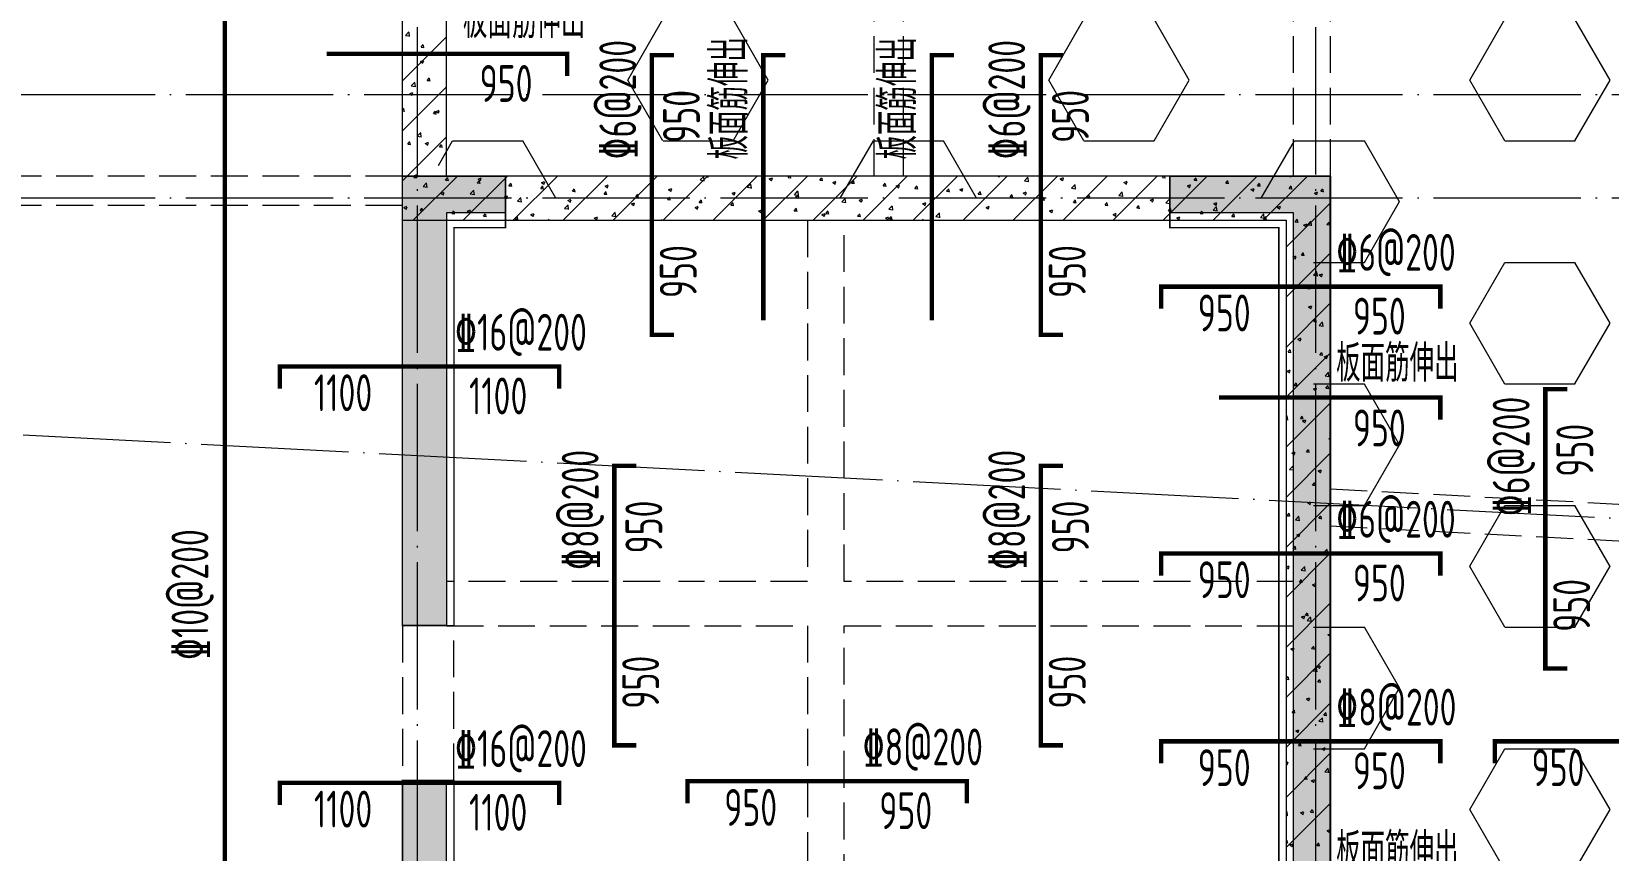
# Model space of a CAD drawing. Extents: x 5874492 to 7194610, y -939842 to -279257.
# Drawn here: x 6639994 to 6650699, y -450233 to -444677 of the extents above; entities that cross this region are included whole.
import ezdxf
from ezdxf.enums import TextEntityAlignment as Align

# ---------------------------------------------------------------- set-up
doc = ezdxf.new("R2010")
doc.units = 0
doc.header["$LTSCALE"] = 1000
doc.linetypes.add('DASH', pattern=[0.35, 0.25, -0.1])
doc.linetypes.add('DOTE', pattern=[2.42, 2, -0.2, 0.02, -0.2])
for name, color, linetype, lineweight in [('A-轴线-塔楼', 1, 'DOTE', 9), ('S-基础-DQ', 6, 'Continuous', 20), ('S-基础-HATCH', 251, 'Continuous', 20), ('S-墙柱-HATCH', 251, 'Continuous', 20), ('S-墙柱-WALL', 6, 'Continuous', 20), ('S-板-BEAM', 4, 'DASH', 20), ('S-板-COLU', 50, 'DASH', 20), ('S-板-板面填充', 251, 'Continuous', 20), ('S-板-楼板正筋', 107, 'Continuous', 20), ('S-板-楼板正筋文字', 107, 'Continuous', 20), ('S-板-楼板负筋', 1, 'Continuous', 20), ('S-板-楼板负筋文字', 7, 'Continuous', 20)]:
    doc.layers.add(name, color=color, linetype=linetype, lineweight=lineweight)
doc.styles.add('样式 1', font='tssdeng.shx', dxfattribs={"width": 0.7, "bigfont": 'tssdchn.shx'})

# ---------------------------------------------------------------- blocks, each defined once
blk = doc.blocks.new('ndgfjhgkjhk')
at = {"layer": 'S-板-BEAM'}
for p, q in [((6651145, -521705), (6651145, -519308)), ((6648297, -521705), (6648297, -519353)), ((6648497, -521705), (6648497, -519344)), ((6651395, -521705), (6651395, -519321)), ((6645095, -521705), (6641195, -521705)), ((6645095, -521905), (6641195, -521905)), ((6647845, -522005), (6647845, -524455)), ((6648095, -524455), (6648095, -522005)), ((6651395, -523827), (6653397, -523932)), ((6651395, -524077), (6653397, -524182)), ((6646845, -524455), (6645395, -524455)), ((6647845, -524455), (6646970, -524455)), ((6649545, -524455), (6648095, -524455)), ((6651145, -524455), (6649695, -524455)), ((6645095, -524755), (6645095, -525805)), ((6645395, -524755), (6647845, -524755)), ((6645445, -525805), (6645445, -524755)), ((6647845, -524755), (6647845, -529355)), ((6648095, -524755), (6651145, -524755)), ((6648095, -529355), (6648095, -524755))]:
    blk.add_line(p, q, dxfattribs=at)
blk = doc.blocks.new('ZHOUWANG2')
at = {"layer": 'A-轴线-塔楼', "linetype": 'DOTE', "ltscale": 0.5}
for p, q in [((208646, 135010), (208646, 108021)), ((214746, 135010), (214746, 108021)), ((227437, 124870), (165262, 124870)), ((227437, 124170), (165262, 124170))]:
    blk.add_line(p, q, dxfattribs=at)
at = {"layer": 'A-轴线-塔楼', "ltscale": 0.5}
blk.add_line((222680, 121687), (204800, 122623), dxfattribs=at)
blk = doc.blocks.new('sfdgjhgfhgkjhk')
at = {"layer": 'S-基础-DQ'}
for points in [[(6945492, 358792), (6945492, 356336), (6963809, 356336), (6963809, 354236), (6966809, 354236), (6966809, 354586), (6971909, 354586), (6971909, 347036), (6977909, 347036), (6977909, 339686), (6931592, 339686), (6931592, 336294)], [(6931892, 336294), (6931892, 339386), (6978209, 339386), (6978209, 347336), (6972209, 347336), (6972209, 354886), (6966509, 354886), (6966509, 354536), (6964109, 354536), (6964109, 356636), (6945792, 356636), (6945792, 358792)]]:
    blk.add_lwpolyline(points, dxfattribs=at)
at = {"layer": 'S-基础-HATCH'}
for p, q in [((6971909, 347981), (6972209, 348281)), ((6971931, 348291), (6971954, 348316)), ((6971931, 348291), (6971957, 348287)), ((6971958, 348284), (6971955, 348313)), ((6972037, 348211), (6972051, 348228)), ((6972037, 348211), (6972054, 348209)), ((6972055, 348206), (6972052, 348225)), ((6972032, 348114), (6972053, 348122)), ((6972032, 348114), (6972047, 348104)), ((6972047, 348100), (6972054, 348118)), ((6971909, 347641), (6972209, 347941)), ((6971970, 347949), (6971994, 347974)), ((6971970, 347949), (6971997, 347945)), ((6971998, 347942), (6971995, 347971)), ((6972078, 347985), (6972093, 348003)), ((6972078, 347985), (6972096, 347984)), ((6972097, 347980), (6972093, 347999)), ((6971959, 347896), (6971980, 347904)), ((6971959, 347896), (6971974, 347886)), ((6971975, 347883), (6971981, 347901)), ((6971909, 347784), (6971919, 347796)), ((6971909, 347778), (6971923, 347777)), ((6971923, 347774), (6971920, 347792)), ((6972120, 347760), (6972134, 347777)), ((6972120, 347760), (6972138, 347758)), ((6972138, 347755), (6972135, 347774)), ((6972138, 347775), (6972159, 347783)), ((6972138, 347775), (6972153, 347765)), ((6972154, 347762), (6972160, 347780)), ((6972010, 347608), (6972034, 347632)), ((6972010, 347608), (6972037, 347603)), ((6972038, 347601), (6972034, 347629)), ((6971909, 347302), (6972209, 347602)), ((6971946, 347553), (6971961, 347570)), ((6971946, 347553), (6971964, 347551)), ((6971965, 347548), (6971961, 347567)), ((6972065, 347558), (6972086, 347566)), ((6972065, 347558), (6972080, 347548)), ((6972081, 347544), (6972087, 347563)), ((6972161, 347534), (6972176, 347551)), ((6972161, 347534), (6972179, 347532)), ((6972180, 347529), (6972177, 347548)), ((6971983, 347036), (6972283, 347336)), ((6971988, 347327), (6972002, 347344)), ((6971988, 347327), (6972006, 347326)), ((6971992, 347340), (6972013, 347348)), ((6971992, 347340), (6972007, 347330)), ((6972006, 347322), (6972003, 347341)), ((6972008, 347327), (6972014, 347345)), ((6972050, 347266), (6972073, 347290)), ((6972077, 347259), (6972074, 347287)), ((6972203, 347308), (6972218, 347326)), ((6972203, 347308), (6972221, 347307)), ((6972222, 347303), (6972218, 347322)), ((6972322, 347036), (6972622, 347336)), ((6972418, 347290), (6972433, 347307)), ((6972418, 347290), (6972436, 347288)), ((6972423, 347316), (6972444, 347324)), ((6972423, 347316), (6972438, 347306)), ((6972437, 347285), (6972433, 347303)), ((6972439, 347303), (6972445, 347321)), ((6972633, 347271), (6972648, 347288)), ((6972652, 347266), (6972649, 347285)), ((6972662, 347036), (6972962, 347336)), ((6972854, 347292), (6972875, 347300)), ((6972854, 347292), (6972869, 347282)), ((6972870, 347279), (6972876, 347297)), ((6973001, 347036), (6973301, 347336)), ((6973340, 347036), (6973640, 347336)), ((6973680, 347036), (6973980, 347336)), ((6973931, 347310), (6973955, 347334)), ((6973931, 347310), (6973958, 347305)), ((6973959, 347303), (6973955, 347331)), ((6973976, 347336), (6973984, 347331)), ((6973984, 347327), (6973987, 347336)), ((6974019, 347036), (6974319, 347336)), ((6974251, 347260), (6974275, 347284)), ((6974359, 347036), (6974659, 347336)), ((6974400, 347317), (6974421, 347325)), ((6974400, 347317), (6974415, 347307)), ((6974415, 347303), (6974421, 347322)), ((6974528, 347327), (6974536, 347336)), ((6974528, 347327), (6974546, 347325)), ((6974547, 347322), (6974544, 347336)), ((6974698, 347036), (6974998, 347336)), ((6974744, 347308), (6974758, 347325)), ((6974744, 347308), (6974761, 347307)), ((6974762, 347303), (6974759, 347322)), ((6974831, 347293), (6974852, 347301)), ((6974831, 347293), (6974846, 347283)), ((6974846, 347279), (6974853, 347298)), ((6974959, 347289), (6974973, 347307)), ((6974959, 347289), (6974977, 347288)), ((6974977, 347284), (6974974, 347303)), ((6975037, 347036), (6975337, 347336)), ((6975174, 347270), (6975188, 347288)), ((6975193, 347266), (6975189, 347284)), ((6975377, 347036), (6975677, 347336)), ((6975716, 347036), (6976016, 347336)), ((6975953, 347336), (6975960, 347331)), ((6975961, 347328), (6975964, 347336)), ((6976056, 347036), (6976356, 347336)), ((6976133, 347304), (6976156, 347328)), ((6976133, 347304), (6976159, 347300)), ((6976160, 347297), (6976157, 347325)), ((6976376, 347318), (6976397, 347326)), ((6976376, 347318), (6976391, 347307)), ((6976392, 347304), (6976398, 347322)), ((6976395, 347036), (6976695, 347336)), ((6976734, 347036), (6977034, 347336)), ((6976808, 347293), (6976829, 347302)), ((6976808, 347293), (6976822, 347283)), ((6976823, 347280), (6976829, 347298)), ((6977069, 347327), (6977077, 347336)), ((6977069, 347327), (6977087, 347325)), ((6977074, 347036), (6977374, 347336)), ((6977088, 347322), (6977085, 347336)), ((6977284, 347308), (6977299, 347325)), ((6977284, 347308), (6977302, 347306)), ((6977303, 347303), (6977299, 347322)), ((6977413, 347036), (6977713, 347336)), ((6977499, 347289), (6977514, 347306)), ((6977499, 347289), (6977517, 347287)), ((6977518, 347284), (6977514, 347303)), ((6977714, 347270), (6977729, 347287)), ((6977733, 347265), (6977730, 347284)), ((6977753, 347036), (6978053, 347336)), ((6977931, 347336), (6977937, 347332)), ((6977937, 347329), (6977940, 347336)), ((6972050, 347266), (6972077, 347262)), ((6972171, 347219), (6972192, 347228)), ((6972171, 347219), (6972186, 347209)), ((6972187, 347206), (6972193, 347224)), ((6972370, 347216), (6972394, 347240)), ((6972370, 347216), (6972397, 347212)), ((6972398, 347209), (6972394, 347237)), ((6972602, 347195), (6972623, 347203)), ((6972602, 347195), (6972617, 347185)), ((6972618, 347182), (6972624, 347200)), ((6972633, 347271), (6972651, 347269)), ((6972690, 347166), (6972714, 347191)), ((6972718, 347159), (6972714, 347188)), ((6972849, 347252), (6972863, 347269)), ((6972849, 347252), (6972867, 347250)), ((6972867, 347247), (6972864, 347266)), ((6973033, 347171), (6973054, 347179)), ((6973049, 347158), (6973055, 347176)), ((6973064, 347233), (6973078, 347250)), ((6973064, 347233), (6973082, 347232)), ((6973082, 347228), (6973079, 347247)), ((6973279, 347214), (6973293, 347231)), ((6973279, 347214), (6973297, 347213)), ((6973285, 347268), (6973306, 347276)), ((6973285, 347268), (6973300, 347258)), ((6973298, 347209), (6973294, 347228)), ((6973301, 347255), (6973307, 347273)), ((6973494, 347195), (6973509, 347213)), ((6973494, 347195), (6973512, 347194)), ((6973513, 347191), (6973509, 347209)), ((6973709, 347177), (6973724, 347194)), ((6973709, 347177), (6973727, 347175)), ((6973717, 347244), (6973738, 347252)), ((6973717, 347244), (6973731, 347234)), ((6973728, 347172), (6973724, 347190)), ((6973732, 347231), (6973738, 347249)), ((6974148, 347220), (6974169, 347228)), ((6974148, 347220), (6974163, 347210)), ((6974163, 347207), (6974169, 347225)), ((6974251, 347260), (6974278, 347256)), ((6974279, 347253), (6974275, 347281)), ((6974572, 347210), (6974595, 347235)), ((6974572, 347210), (6974598, 347206)), ((6974579, 347196), (6974600, 347204)), ((6974579, 347196), (6974594, 347186)), ((6974594, 347183), (6974600, 347201)), ((6974599, 347203), (6974596, 347232)), ((6974892, 347161), (6974915, 347185)), ((6974919, 347154), (6974916, 347182)), ((6975010, 347172), (6975031, 347180)), ((6975026, 347159), (6975032, 347177)), ((6975174, 347270), (6975192, 347269)), ((6975262, 347269), (6975283, 347277)), ((6975262, 347269), (6975277, 347259)), ((6975278, 347255), (6975284, 347274)), ((6975389, 347252), (6975404, 347269)), ((6975389, 347252), (6975407, 347250)), ((6975408, 347247), (6975404, 347266)), ((6975604, 347233), (6975619, 347250)), ((6975604, 347233), (6975622, 347231)), ((6975623, 347228), (6975619, 347247)), ((6975693, 347245), (6975714, 347253)), ((6975693, 347245), (6975708, 347235)), ((6975709, 347231), (6975715, 347250)), ((6975819, 347214), (6975834, 347231)), ((6975819, 347214), (6975837, 347212)), ((6975838, 347209), (6975835, 347228)), ((6976035, 347195), (6976049, 347212)), ((6976035, 347195), (6976053, 347194)), ((6976053, 347190), (6976050, 347209)), ((6976124, 347221), (6976145, 347229)), ((6976124, 347221), (6976139, 347211)), ((6976140, 347207), (6976146, 347225)), ((6976250, 347176), (6976264, 347194)), ((6976250, 347176), (6976268, 347175)), ((6976268, 347171), (6976265, 347190)), ((6976453, 347254), (6976476, 347279)), ((6976453, 347254), (6976480, 347250)), ((6976480, 347247), (6976477, 347276)), ((6976555, 347197), (6976576, 347205)), ((6976555, 347197), (6976570, 347187)), ((6976571, 347183), (6976577, 347201)), ((6976773, 347205), (6976796, 347229)), ((6976773, 347205), (6976800, 347200)), ((6976800, 347198), (6976797, 347226)), ((6976987, 347173), (6977008, 347181)), ((6977002, 347159), (6977008, 347177)), ((6977093, 347155), (6977117, 347179)), ((6977121, 347148), (6977117, 347176)), ((6977239, 347269), (6977260, 347278)), ((6977239, 347269), (6977254, 347259)), ((6977254, 347256), (6977260, 347274)), ((6977670, 347245), (6977691, 347253)), ((6977670, 347245), (6977685, 347235)), ((6977685, 347232), (6977691, 347250)), ((6977714, 347270), (6977732, 347269)), ((6977930, 347251), (6977944, 347269)), ((6977930, 347251), (6977948, 347250)), ((6977948, 347246), (6977945, 347265)), ((6978101, 347221), (6978122, 347229)), ((6978101, 347221), (6978116, 347211)), ((6978117, 347208), (6978123, 347226)), ((6978145, 347233), (6978159, 347250)), ((6978145, 347233), (6978163, 347231)), ((6978163, 347228), (6978160, 347246)), ((6971919, 347123), (6971940, 347131)), ((6971919, 347123), (6971934, 347113)), ((6971935, 347109), (6971941, 347127)), ((6972030, 347102), (6972044, 347119)), ((6972030, 347102), (6972047, 347100)), ((6972048, 347097), (6972045, 347115)), ((6972245, 347083), (6972259, 347100)), ((6972245, 347083), (6972263, 347081)), ((6972263, 347078), (6972260, 347097)), ((6972350, 347099), (6972371, 347107)), ((6972350, 347099), (6972365, 347089)), ((6972366, 347085), (6972372, 347103)), ((6972460, 347064), (6972474, 347081)), ((6972478, 347059), (6972475, 347078)), ((6972690, 347166), (6972717, 347162)), ((6972781, 347075), (6972802, 347083)), ((6972781, 347075), (6972796, 347065)), ((6972797, 347061), (6972803, 347079)), ((6973011, 347117), (6973034, 347141)), ((6973011, 347117), (6973037, 347113)), ((6973033, 347171), (6973048, 347161)), ((6973038, 347110), (6973035, 347138)), ((6973331, 347067), (6973354, 347091)), ((6973358, 347060), (6973355, 347089)), ((6973464, 347147), (6973485, 347155)), ((6973464, 347147), (6973479, 347137)), ((6973480, 347134), (6973486, 347152)), ((6973896, 347123), (6973917, 347131)), ((6973896, 347123), (6973911, 347113)), ((6973911, 347110), (6973917, 347128)), ((6973924, 347158), (6973939, 347175)), ((6973924, 347158), (6973942, 347156)), ((6973943, 347153), (6973940, 347172)), ((6974140, 347139), (6974154, 347156)), ((6974140, 347139), (6974158, 347137)), ((6974158, 347134), (6974155, 347153)), ((6974327, 347099), (6974348, 347107)), ((6974327, 347099), (6974342, 347089)), ((6974342, 347086), (6974348, 347104)), ((6974355, 347120), (6974369, 347137)), ((6974355, 347120), (6974373, 347119)), ((6974373, 347115), (6974370, 347134)), ((6974570, 347101), (6974584, 347119)), ((6974570, 347101), (6974588, 347100)), ((6974589, 347096), (6974585, 347115)), ((6974758, 347075), (6974779, 347083)), ((6974758, 347075), (6974773, 347065)), ((6974773, 347062), (6974780, 347080)), ((6974785, 347082), (6974800, 347100)), ((6974785, 347082), (6974803, 347081)), ((6974804, 347078), (6974800, 347096)), ((6974892, 347161), (6974918, 347157)), ((6975000, 347064), (6975015, 347081)), ((6975010, 347172), (6975025, 347162)), ((6975019, 347059), (6975016, 347078)), ((6975212, 347111), (6975235, 347135)), ((6975212, 347111), (6975239, 347107)), ((6975239, 347104), (6975236, 347132)), ((6975441, 347148), (6975462, 347156)), ((6975441, 347148), (6975456, 347138)), ((6975457, 347135), (6975463, 347153)), ((6975532, 347061), (6975556, 347086)), ((6975559, 347054), (6975556, 347083)), ((6975872, 347124), (6975893, 347132)), ((6975872, 347124), (6975887, 347114)), ((6975888, 347111), (6975894, 347129)), ((6976303, 347100), (6976324, 347108)), ((6976303, 347100), (6976318, 347090)), ((6976319, 347087), (6976325, 347105)), ((6976465, 347158), (6976479, 347175)), ((6976465, 347158), (6976483, 347156)), ((6976484, 347153), (6976480, 347171)), ((6976680, 347139), (6976695, 347156)), ((6976680, 347139), (6976698, 347137)), ((6976699, 347134), (6976695, 347153)), ((6976735, 347076), (6976756, 347084)), ((6976735, 347076), (6976749, 347066)), ((6976750, 347063), (6976756, 347081)), ((6976895, 347120), (6976910, 347137)), ((6976895, 347120), (6976913, 347118)), ((6976914, 347115), (6976910, 347134)), ((6976987, 347173), (6977002, 347163)), ((6977093, 347155), (6977120, 347151)), ((6977111, 347101), (6977125, 347118)), ((6977111, 347101), (6977128, 347099)), ((6977129, 347096), (6977126, 347115)), ((6977326, 347082), (6977340, 347099)), ((6977326, 347082), (6977344, 347081)), ((6977344, 347077), (6977341, 347096)), ((6977413, 347105), (6977437, 347130)), ((6977413, 347105), (6977440, 347101)), ((6977418, 347149), (6977439, 347157)), ((6977418, 347149), (6977433, 347139)), ((6977433, 347135), (6977439, 347153)), ((6977441, 347098), (6977437, 347127)), ((6977541, 347063), (6977555, 347081)), ((6977559, 347058), (6977556, 347077)), ((6977734, 347056), (6977757, 347080)), ((6977761, 347049), (6977758, 347077)), ((6977849, 347125), (6977870, 347133)), ((6977849, 347125), (6977864, 347115)), ((6977864, 347111), (6977871, 347129)), ((6977909, 346853), (6978209, 347153)), ((6972460, 347064), (6972478, 347062)), ((6972675, 347045), (6972690, 347062)), ((6972675, 347045), (6972693, 347044)), ((6972694, 347040), (6972690, 347059)), ((6972898, 347036), (6972905, 347043)), ((6972906, 347036), (6972905, 347040)), ((6973212, 347051), (6973233, 347059)), ((6973212, 347051), (6973227, 347041)), ((6973228, 347037), (6973234, 347055)), ((6973331, 347067), (6973357, 347063)), ((6973669, 347036), (6973674, 347042)), ((6973675, 347036), (6973675, 347039)), ((6975000, 347064), (6975018, 347062)), ((6975189, 347051), (6975210, 347059)), ((6975189, 347051), (6975204, 347041)), ((6975205, 347038), (6975211, 347056)), ((6975216, 347045), (6975230, 347062)), ((6975216, 347045), (6975233, 347043)), ((6975234, 347040), (6975231, 347059)), ((6975439, 347036), (6975445, 347043)), ((6975447, 347036), (6975446, 347040)), ((6975532, 347061), (6975559, 347057)), ((6977166, 347052), (6977187, 347060)), ((6977166, 347052), (6977181, 347042)), ((6977181, 347039), (6977187, 347057)), ((6977541, 347063), (6977559, 347062)), ((6977734, 347056), (6977760, 347051)), ((6977756, 347045), (6977771, 347062)), ((6977756, 347045), (6977774, 347043)), ((6977775, 347040), (6977771, 347058)), ((6977971, 347026), (6977986, 347043)), ((6977971, 347026), (6977989, 347024)), ((6977990, 347021), (6977986, 347040)), ((6978028, 347004), (6978049, 347012)), ((6978028, 347004), (6978043, 346994)), ((6978044, 346990), (6978050, 347009)), ((6978054, 347006), (6978077, 347030)), ((6978054, 347006), (6978080, 347002)), ((6978081, 346999), (6978078, 347027)), ((6978186, 347007), (6978201, 347024)), ((6978186, 347007), (6978204, 347005)), ((6978205, 347002), (6978202, 347021)), ((6978207, 346883), (6978209, 346884)), ((6978207, 346883), (6978209, 346882)), ((6977909, 346514), (6978209, 346814)), ((6977955, 346786), (6977976, 346794)), ((6977955, 346786), (6977970, 346776)), ((6977971, 346773), (6977977, 346791)), ((6978013, 346800), (6978027, 346817)), ((6978013, 346800), (6978031, 346799)), ((6978031, 346795), (6978028, 346814)), ((6978094, 346664), (6978117, 346688)), ((6978094, 346664), (6978120, 346660)), ((6978121, 346657), (6978118, 346686)), ((6978134, 346666), (6978155, 346674)), ((6978134, 346666), (6978149, 346655)), ((6978150, 346652), (6978156, 346670)), ((6978054, 346574), (6978069, 346592)), ((6978054, 346574), (6978072, 346573)), ((6978073, 346570), (6978070, 346588)), ((6977909, 346174), (6978209, 346474)), ((6978061, 346448), (6978082, 346456)), ((6978061, 346448), (6978076, 346438)), ((6978077, 346435), (6978083, 346453)), ((6978096, 346349), (6978111, 346366)), ((6978096, 346349), (6978114, 346347)), ((6978115, 346344), (6978111, 346363)), ((6978133, 346322), (6978157, 346347)), ((6978133, 346322), (6978160, 346318)), ((6978161, 346315), (6978157, 346344)), ((6977988, 346230), (6978009, 346239)), ((6977988, 346230), (6978003, 346220)), ((6978004, 346217), (6978010, 346235)), ((6977909, 345835), (6978209, 346135)), ((6977923, 346142), (6977937, 346159)), ((6977923, 346142), (6977940, 346140)), ((6977941, 346137), (6977938, 346156)), ((6978138, 346123), (6978152, 346140)), ((6978138, 346123), (6978156, 346122)), ((6978156, 346118), (6978153, 346137)), ((6978167, 346110), (6978188, 346118)), ((6978167, 346110), (6978182, 346100)), ((6978183, 346096), (6978189, 346114)), ((6977915, 346013), (6977936, 346021)), ((6977915, 346013), (6977930, 346003)), ((6977931, 345999), (6977937, 346018)), ((6978173, 345980), (6978196, 346005)), ((6978200, 345973), (6978197, 346002)), ((6977964, 345916), (6977979, 345934)), ((6977964, 345916), (6977982, 345915)), ((6977983, 345911), (6977979, 345930)), ((6978094, 345892), (6978115, 345900)), ((6978094, 345892), (6978109, 345882)), ((6978110, 345879), (6978116, 345897)), ((6978173, 345980), (6978200, 345976)), ((6978179, 345897), (6978194, 345915)), ((6978179, 345897), (6978197, 345896)), ((6978198, 345893), (6978194, 345911)), ((6977909, 345496), (6978209, 345796)), ((6977909, 345705), (6977916, 345712)), ((6977909, 345686), (6977919, 345684)), ((6977920, 345681), (6977917, 345710)), ((6978006, 345691), (6978020, 345708)), ((6978006, 345691), (6978024, 345689)), ((6978024, 345686), (6978021, 345705)), ((6978021, 345675), (6978042, 345683)), ((6978037, 345661), (6978043, 345679)), ((6978021, 345675), (6978036, 345664)), ((6977948, 345457), (6977969, 345465)), ((6978047, 345465), (6978062, 345482)), ((6978047, 345465), (6978065, 345463)), ((6978066, 345460), (6978063, 345479)), ((6978200, 345554), (6978209, 345557)), ((6978200, 345554), (6978209, 345548)), ((6977909, 345156), (6978209, 345456)), ((6977932, 345346), (6977956, 345371)), ((6977948, 345457), (6977963, 345447)), ((6977960, 345339), (6977956, 345368)), ((6977964, 345444), (6977970, 345462)), ((6977932, 345346), (6977959, 345342)), ((6978089, 345239), (6978104, 345257)), ((6978108, 345234), (6978104, 345253)), ((6978127, 345336), (6978148, 345344)), ((6978127, 345336), (6978142, 345326)), ((6978143, 345323), (6978149, 345341)), ((6978089, 345239), (6978107, 345238)), ((6977909, 344817), (6978209, 345117)), ((6977916, 345032), (6977930, 345050)), ((6977934, 345028), (6977931, 345046)), ((6978054, 345119), (6978075, 345127)), ((6978054, 345119), (6978069, 345109)), ((6978070, 345105), (6978076, 345123)), ((6977916, 345032), (6977933, 345031)), ((6977972, 345004), (6977996, 345029)), ((6977972, 345004), (6977999, 345000)), ((6978000, 344997), (6977996, 345026)), ((6978131, 345014), (6978145, 345031)), ((6978131, 345014), (6978149, 345012)), ((6978149, 345009), (6978146, 345028)), ((6977957, 344807), (6977972, 344824)), ((6977976, 344802), (6977972, 344821)), ((6977981, 344901), (6978002, 344909)), ((6977981, 344901), (6977996, 344891)), ((6977997, 344888), (6978003, 344906)), ((6977909, 344477), (6978209, 344777)), ((6977957, 344807), (6977975, 344805)), ((6978160, 344780), (6978181, 344788)), ((6978160, 344780), (6978175, 344770)), ((6978172, 344788), (6978187, 344805)), ((6978172, 344788), (6978190, 344786)), ((6978176, 344767), (6978182, 344785)), ((6978191, 344783), (6978187, 344802)), ((6977909, 344684), (6977929, 344692)), ((6977909, 344683), (6977923, 344674)), ((6977924, 344670), (6977930, 344688)), ((6978012, 344662), (6978035, 344687)), ((6978012, 344662), (6978039, 344658)), ((6978039, 344655), (6978036, 344684)), ((6977999, 344581), (6978013, 344598)), ((6977999, 344581), (6978017, 344580)), ((6978017, 344576), (6978014, 344595)), ((6978087, 344563), (6978108, 344571)), ((6978087, 344563), (6978102, 344553)), ((6978103, 344549), (6978109, 344568)), ((6977909, 344138), (6978209, 344438)), ((6978014, 344345), (6978035, 344353)), ((6978014, 344345), (6978029, 344335)), ((6978030, 344332), (6978036, 344350)), ((6978040, 344356), (6978055, 344373)), ((6978040, 344356), (6978058, 344354)), ((6978052, 344320), (6978075, 344345)), ((6978052, 344320), (6978078, 344316)), ((6978059, 344351), (6978056, 344369)), ((6978079, 344313), (6978076, 344342)), ((6978193, 344224), (6978209, 344231)), ((6978193, 344224), (6978208, 344214)), ((6978209, 344211), (6978209, 344212)), ((6977909, 343798), (6978209, 344098)), ((6977941, 344128), (6977962, 344136)), ((6977941, 344128), (6977956, 344118)), ((6977957, 344114), (6977963, 344132)), ((6978082, 344130), (6978096, 344147)), ((6978082, 344130), (6978100, 344128)), ((6978101, 344125), (6978097, 344144)), ((6978092, 343979), (6978115, 344003)), ((6978092, 343979), (6978118, 343974)), ((6978119, 343972), (6978116, 344000)), ((6978120, 344007), (6978141, 344015)), ((6978120, 344007), (6978135, 343997)), ((6978136, 343994), (6978142, 344012)), ((6977909, 343924), (6977923, 343940)), ((6977909, 343923), (6977926, 343921)), ((6977927, 343918), (6977924, 343937)), ((6978124, 343904), (6978138, 343921)), ((6978124, 343904), (6978142, 343903)), ((6978142, 343899), (6978139, 343918)), ((6977909, 343459), (6978209, 343759)), ((6978047, 343789), (6978068, 343797)), ((6978047, 343789), (6978062, 343779)), ((6978063, 343776), (6978069, 343794)), ((6977950, 343697), (6977965, 343715)), ((6977950, 343697), (6977968, 343696)), ((6977969, 343692), (6977965, 343711)), ((6978131, 343637), (6978155, 343661)), ((6978159, 343630), (6978155, 343658)), ((6978165, 343679), (6978180, 343696)), ((6978165, 343679), (6978183, 343677)), ((6978184, 343674), (6978180, 343692)), ((6977974, 343572), (6977995, 343580)), ((6977974, 343572), (6977989, 343562)), ((6977990, 343558), (6977996, 343577)), ((6978131, 343637), (6978158, 343633)), ((6977992, 343472), (6978006, 343489)), ((6977992, 343472), (6978010, 343470)), ((6978010, 343467), (6978007, 343486)), ((6978153, 343451), (6978174, 343459)), ((6978153, 343451), (6978168, 343441)), ((6978169, 343438), (6978175, 343456)), ((6978207, 343453), (6978209, 343456)), ((6978207, 343453), (6978209, 343453)), ((6977909, 343120), (6978209, 343420)), ((6977909, 343357), (6977922, 343362)), ((6977909, 343349), (6977916, 343344)), ((6977917, 343341), (6977923, 343359)), ((6978033, 343246), (6978048, 343263)), ((6978033, 343246), (6978051, 343244)), ((6978052, 343241), (6978048, 343260)), ((6978080, 343234), (6978101, 343242)), ((6978080, 343234), (6978095, 343223)), ((6978096, 343220), (6978102, 343238)), ((6978171, 343295), (6978194, 343319)), ((6978171, 343295), (6978198, 343291)), ((6978198, 343288), (6978195, 343316)), ((6977909, 342780), (6978209, 343080)), ((6977909, 343022), (6977914, 343027)), ((6977918, 342996), (6977915, 343024)), ((6978007, 343016), (6978028, 343024)), ((6978007, 343016), (6978022, 343006)), ((6978023, 343003), (6978029, 343021)), ((6978075, 343020), (6978089, 343038)), ((6978075, 343020), (6978093, 343019)), ((6978094, 343015), (6978090, 343034)), ((6977909, 343000), (6977917, 342998)), ((6978187, 342895), (6978208, 342903)), ((6978187, 342895), (6978201, 342885)), ((6978202, 342882), (6978208, 342900)), ((6977909, 342823), (6977916, 342831)), ((6977909, 342813), (6977919, 342812)), ((6977920, 342809), (6977917, 342827)), ((6977934, 342798), (6977955, 342806)), ((6977934, 342798), (6977949, 342788)), ((6977950, 342785), (6977956, 342803)), ((6978117, 342795), (6978131, 342812)), ((6978117, 342795), (6978135, 342793)), ((6978135, 342790), (6978132, 342809))]:
    blk.add_line(p, q, dxfattribs=at)
blk = doc.blocks.new('sdgjhgfjhgfj')
at = {"layer": 'S-板-COLU', "const_width": 10}
for points in [[(6328645, -404452), (6328645, -401402), (6329345, -401402), (6329345, -401752), (6328995, -401752), (6328995, -404452)], [(6334445, -409652), (6334445, -409052), (6334595, -409052), (6334595, -404752), (6334595, -404752), (6334595, -404252), (6334595, -404252), (6334595, -401752), (6334445, -401752), (6334445, -401752), (6333855, -401752), (6333855, -401402), (6334945, -401402), (6334945, -401752), (6334945, -409652)], [(6328645, -409652), (6328645, -405502), (6328995, -405502), (6328995, -409052), (6329245, -409052), (6329245, -409652)]]:
    blk.add_lwpolyline(points, close=True, dxfattribs=at)
blk = doc.blocks.new('safdhgfjhgfj')
at = {"layer": 'S-墙柱-HATCH', "ltscale": 0.2}
h = blk.add_hatch(color=256, dxfattribs=at)
h.paths.add_polyline_path([(6293545, -281423), (6293545, -286793), (6293845, -286793), (6293845, -286023), (6296545, -286023), (6296545, -285823), (6296445, -285823), (6293845, -285823), (6293845, -280773), (6293245, -280773), (6293245, -281423)])
h.paths.add_polyline_path([(6288045, -295923), (6287795, -295923), (6287795, -288523), (6288635, -288523), (6288635, -288273), (6287545, -288273), (6287545, -296523), (6288045, -296523)])
h.paths.add_polyline_path([(6314845, -287823), (6315845, -287823), (6315845, -287623), (6314645, -287623), (6314645, -290323), (6314845, -290323)])
h.paths.add_polyline_path([(6314845, -292123), (6315245, -292123), (6315245, -291923), (6314645, -291923), (6314645, -294423), (6314845, -294423)])
h.paths.add_polyline_path([(6315645, -286023), (6313895, -286023), (6313895, -285823), (6315845, -285823), (6315845, -286463), (6315645, -286463)])
h.paths.add_polyline_path([(6304670, -290323), (6304420, -290323), (6304420, -287823), (6304045, -287823), (6304045, -287623), (6305045, -287623), (6305045, -287823), (6304670, -287823)])
h.paths.add_polyline_path([(6301445, -292123), (6301845, -292123), (6301845, -291923), (6301245, -291923), (6301245, -294423), (6301445, -294423)])
h.paths.add_polyline_path([(6314095, -284523), (6314095, -283423), (6312495, -283423), (6312495, -281123), (6309995, -281123), (6309995, -283423), (6308395, -283423), (6308395, -284523), (6308595, -284523), (6308595, -283623), (6310695, -283623), (6310695, -283423), (6310195, -283423), (6310195, -281323), (6312295, -281323), (6312295, -283423), (6311795, -283423), (6311795, -283623), (6313895, -283623), (6313895, -284523)])
h.paths.add_polyline_path([(6307645, -287823), (6306645, -287823), (6306645, -287623), (6307845, -287623), (6307845, -290323), (6307645, -290323)])
h.paths.add_polyline_path([(6307645, -292123), (6307245, -292123), (6307245, -291923), (6307845, -291923), (6307845, -294423), (6307645, -294423)])
h.paths.add_polyline_path([(6300645, -285823), (6300645, -286023), (6302245, -286023), (6302245, -286463), (6302445, -286463), (6302445, -285823)])
h.paths.add_polyline_path([(6300645, -283273), (6300645, -284473), (6300845, -284473), (6300845, -280773), (6298345, -280773), (6298345, -281473), (6298545, -281473), (6298545, -280973), (6300645, -280973), (6300645, -283073), (6298545, -283073), (6298545, -282573), (6298345, -282573), (6298345, -283273)])
h.paths.add_polyline_path([(6306845, -286023), (6308595, -286023), (6308595, -285823), (6306645, -285823), (6306645, -286463), (6306845, -286463)])
h.paths.add_polyline_path([(6297695, -288523), (6297995, -288523), (6297995, -286023), (6298095, -286023), (6298095, -285823), (6297695, -285823)])
h.paths.add_polyline_path([(6311145, -288523), (6311345, -288523), (6311345, -286023), (6311695, -286023), (6311695, -285823), (6310795, -285823), (6310795, -286023), (6311145, -286023)])
h.paths.add_polyline_path([(6301445, -287823), (6302445, -287823), (6302445, -287623), (6301245, -287623), (6301245, -290323), (6301445, -290323)])
h.paths.add_polyline_path([(6298395, -296223), (6298395, -295923), (6297995, -295923), (6297995, -292173), (6297695, -292173), (6297695, -295923), (6296945, -295923), (6296945, -296223)])
h.paths.add_polyline_path([(6305445, -296223), (6305445, -295923), (6304670, -295923), (6304670, -291523), (6304420, -291523), (6304420, -295923), (6303645, -295923), (6303645, -296223)])
h.paths.add_polyline_path([(6312145, -296223), (6312145, -295923), (6311345, -295923), (6311345, -292173), (6311145, -292173), (6311145, -295923), (6310345, -295923), (6310345, -296223)])
h.paths.add_polyline_path([(6293445, -295923), (6293595, -295923), (6293595, -292373), (6293845, -292373), (6293845, -296523), (6293445, -296523)])
h.paths.add_polyline_path([(6293145, -288523), (6293645, -288523), (6293645, -291323), (6293845, -291323), (6293845, -288273), (6293145, -288273)])
h.paths.add_polyline_path([(6317820, -290323), (6318070, -290323), (6318070, -287823), (6318445, -287823), (6318445, -287623), (6317445, -287623), (6317445, -287823), (6317820, -287823)])
h.paths.add_polyline_path([(6321045, -292123), (6320645, -292123), (6320645, -291923), (6321245, -291923), (6321245, -294423), (6321045, -294423)])
h.paths.add_polyline_path([(6321870, -285823), (6321870, -286023), (6320245, -286023), (6320245, -286463), (6320045, -286463), (6320045, -285823)])
h.paths.add_polyline_path([(6324745, -288523), (6324545, -288523), (6324545, -286023), (6324395, -286023), (6324395, -285823), (6324745, -285823)])
h.paths.add_polyline_path([(6321045, -287823), (6320045, -287823), (6320045, -287623), (6321245, -287623), (6321245, -290323), (6321045, -290323)])
h.paths.add_polyline_path([(6324095, -296223), (6324095, -295923), (6324495, -295923), (6324495, -292173), (6324745, -292173), (6324745, -295923), (6325545, -295923), (6325545, -296223)])
h.paths.add_polyline_path([(6317045, -296223), (6317045, -295923), (6317820, -295923), (6317820, -291523), (6318070, -291523), (6318070, -295923), (6318845, -295923), (6318845, -296223)])
h.paths.add_polyline_path([(6323045, -281173), (6320645, -281173), (6320645, -284473), (6320845, -284473), (6320845, -283573), (6323545, -283573), (6323545, -282923), (6323345, -282923), (6323345, -283373), (6320845, -283373), (6320845, -281373), (6323345, -281373), (6323345, -281823), (6323545, -281823), (6323545, -280773), (6323045, -280773)])
h.paths.add_polyline_path([(6328945, -281423), (6328945, -286793), (6328645, -286793), (6328645, -286023), (6325945, -286023), (6325945, -285823), (6326045, -285823), (6328645, -285823), (6328645, -280773), (6329295, -280773), (6329295, -281423)])
h.paths.add_polyline_path([(6329045, -295923), (6328945, -295923), (6328945, -292373), (6328645, -292373), (6328645, -296523), (6329045, -296523)])
h.paths.add_polyline_path([(6329345, -288523), (6328945, -288523), (6328945, -291323), (6328645, -291323), (6328645, -288273), (6329345, -288273)])
h.paths.add_polyline_path([(6334445, -295923), (6334695, -295923), (6334695, -288523), (6333855, -288523), (6333855, -288273), (6334945, -288273), (6334945, -296523), (6334445, -296523)])
at = {"layer": 'S-墙柱-WALL'}
for points in [[(6329345, -288523), (6328945, -288523), (6328945, -291323), (6328645, -291323), (6328645, -288273), (6329345, -288273)], [(6334445, -295923), (6334695, -295923), (6334695, -288523), (6333855, -288523), (6333855, -288273), (6334945, -288273), (6334945, -296523), (6334445, -296523)], [(6329045, -295923), (6328945, -295923), (6328945, -292373), (6328645, -292373), (6328645, -296523), (6329045, -296523)]]:
    blk.add_lwpolyline(points, close=True, dxfattribs=at)

msp = doc.modelspace()

# ---------------------------------------------------------------- hatches: boundary and pattern name
at = {"layer": 'S-板-板面填充'}
h = msp.add_hatch(dxfattribs=at)
h.set_pattern_fill('HEX,_O', color=256, scale=500)
h.set_pattern_definition([(0, (4308274.3, -497386.9), (0, 824.889), [476.25, -952.5]), (120, (4308274.3, -497386.9), (-714.37483, -412.4445), [476.25, -952.5]), (60, (4308750.6, -497386.9), (-714.37483, 412.4445), [476.25, -952.5])])
h.paths.add_polyline_path([(6642611.2, -453527.2), (6642611.2, -453451.4), (6638633.8, -453451.4), (6638633.6, -453457.4), (6638411.2, -453607.4), (6638511.2, -454957.4), (6639225.5, -454857.4), (6639239.7, -454957.4), (6642545.5, -454957.4), (6642545.5, -457015.1), (6652808.7, -457552), (6652965.8, -457409.7), (6653116.5, -454527.3), (6652141, -454527.3), (6652141, -452985.9), (6653192.7, -453072), (6653294.4, -451127.4), (6653294.4, -448264.4), (6652857.9, -447991.3), (6652980.2, -445647.4), (6652092.9, -445647.4), (6652092.9, -443370.4), (6653110.8, -443148.4), (6653316.1, -439303.3), (6652317.5, -439250), (6652349.5, -438650.8), (6653348.1, -438704.2), (6653806.3, -438478.3), (6654167.6, -434440.7), (6653168.3, -434388.5), (6653200.3, -433790.4), (6654049.1, -433834.8), (6654214.6, -433543.1), (6654648, -425255.9), (6653649.4, -425202.6), (6653700.6, -424244), (6647669.1, -423932.9), (6647185.3, -433291.2), (6641072.2, -432944), (6642961.2, -433254.8), (6642811.2, -443407.4), (6642755.8, -443407.4), (6642755.8, -445807.4), (6648697.5, -445807.4), (6648697.5, -453527.2)])

# ---------------------------------------------------------------- linework, layer by layer
at = {"layer": 'S-板-楼板正筋', "const_width": 30}
msp.add_lwpolyline([(6641199.8, -453397.3), (6641305.8, -453503.4), (6641305.8, -443276.2), (6641199.8, -443382.2)], dxfattribs=at)
at = {"layer": 'S-板-楼板负筋', "const_width": 30}
for points in [[(6641997.2, -444828.8), (6643630, -444828.8), (6643630, -444978.8)], [(6644355.8, -446733.9), (6644205.8, -446733.9), (6644205.8, -444837.8), (6644355.8, -444837.8)], [(6644962.1, -446635.2), (6644962.1, -444837.8), (6645112.1, -444837.8)], [(6646106.6, -446635.2), (6646106.6, -444837.8), (6646256.6, -444837.8)], [(6646996.6, -446733.9), (6646846.6, -446733.9), (6646846.6, -444837.8), (6646996.6, -444837.8)], [(6647662, -446557.5), (6647662, -446407.5), (6649558.1, -446407.5), (6649558.1, -446557.5)], [(6641680.2, -447099.1), (6641680.2, -446949.1), (6643576.3, -446949.1), (6643576.3, -447099.1)], [(6648056.4, -447159.7), (6649558.1, -447159.7), (6649558.1, -447309.7)], [(6650421, -448999.3), (6650271, -448999.3), (6650271, -447103.2), (6650421, -447103.2)], [(6644100.7, -449520.1), (6643950.7, -449520.1), (6643950.7, -447624), (6644100.7, -447624)], [(6646996.6, -449520.1), (6646846.6, -449520.1), (6646846.6, -447624), (6646996.6, -447624)], [(6647662, -448367.8), (6647662, -448217.8), (6649558.1, -448217.8), (6649558.1, -448367.8)], [(6647662, -449642.5), (6647662, -449492.5), (6649558.1, -449492.5), (6649558.1, -449642.5)], [(6649927.9, -449642.5), (6649927.9, -449492.5), (6651824, -449492.5), (6651824, -449642.5)], [(6641680.2, -449924.1), (6641680.2, -449774.1), (6643576.3, -449774.1), (6643576.3, -449924.1)], [(6644447.4, -449912.6), (6644447.4, -449762.6), (6646343.4, -449762.6), (6646343.4, -449912.6)]]:
    msp.add_lwpolyline(points, dxfattribs=at)

# ---------------------------------------------------------------- block references
at = {"color": 3}
msp.add_blockref('ZHOUWANG2', (6433965.2, -569977), dxfattribs=at)
msp.add_blockref('sfdgjhgfhgkjhk', (-329397.9, -792993.6))
at = {"layer": 'S-墙柱-HATCH'}
for name, p in [('sdgjhgfjhgfj', (313866.7, -44255.8)), ('safdhgfjhgfj', (313866.7, -157384.4))]:
    msp.add_blockref(name, p, dxfattribs=at)
at = {"layer": 'S-板-BEAM'}
msp.add_blockref('ndgfjhgkjhk', (-2583.5, 76047.1), dxfattribs=at)

# ---------------------------------------------------------------- texts
at = {"layer": 'S-板-楼板正筋文字', "style": '样式 1', "width": 0.7}
msp.add_text('\x8410@200', height=250, rotation=90, dxfattribs=at).set_placement((6641194.4, -448942))
at = {"layer": 'S-板-楼板负筋文字', "linetype": 'Continuous', "style": '样式 1', "width": 0.7}
for s, p in [('板面筋伸出', (6642922.4, -444721.7)), ('\x846@200', (6648850.5, -446300.3)), ('\x8416@200', (6642868.7, -446841.9)), ('板面筋伸出', (6648850.5, -447052.6)), ('\x846@200', (6648850.5, -448110.6)), ('\x848@200', (6648850.5, -449385.3)), ('\x8416@200', (6642868.7, -449666.9)), ('\x848@200', (6645635.9, -449655.4)), ('板面筋伸出', (6648850.5, -450362.8))]:
    msp.add_text(s, height=250, dxfattribs=at).set_placement(p)
for s, p in [('\x846@200', (6644098.6, -445545.4)), ('板面筋伸出', (6644854.9, -445545.4)), ('板面筋伸出', (6645999.5, -445545.4)), ('\x846@200', (6646739.5, -445545.4)), ('\x846@200', (6650163.8, -447965.9)), ('\x848@200', (6643843.5, -448331.6)), ('\x848@200', (6646739.5, -448331.6))]:
    msp.add_text(s, height=250, rotation=90, dxfattribs=at).set_placement(p)
for s, p in [('950', (6643215.6, -444904)), ('950', (6648090.8, -446461)), ('950', (6649143.7, -446482.6)), ('1100', (6642109, -447002.6)), ('1100', (6643161.8, -447024.2)), ('950', (6649143.7, -447241.2)), ('950', (6648090.8, -448271.3)), ('950', (6649143.7, -448292.9)), ('950', (6648090.8, -449546)), ('950', (6649143.7, -449567.6)), ('950', (6650356.7, -449546)), ('1100', (6642109, -449827.6)), ('950', (6644876.2, -449816.1)), ('950', (6645929, -449837.7)), ('1100', (6643161.8, -449849.2))]:
    msp.add_text(s, height=250, dxfattribs=at).set_placement(p, align=Align.TOP_CENTER)
for p in [(6644280.9, -445252.2), (6646921.8, -445252.2), (6644259.3, -446305.1), (6646900.1, -446305.1), (6650346.1, -447517.7), (6644025.8, -448038.4), (6646921.8, -448038.4), (6650324.5, -448570.5), (6644004.2, -449091.3), (6646900.1, -449091.3)]:
    msp.add_text('950', height=250, rotation=90, dxfattribs=at).set_placement(p, align=Align.TOP_CENTER)

doc.saveas('drawing.dxf')
